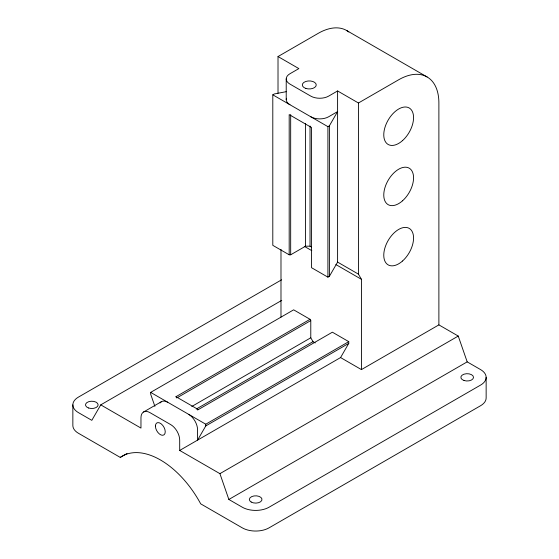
<?xml version="1.0" encoding="UTF-8"?>
<svg xmlns="http://www.w3.org/2000/svg" width="559" height="559" viewBox="0 0 559 559"><rect width="100%" height="100%" fill="white"/><g stroke="black" fill="none" stroke-linecap="round" stroke-linejoin="round"><path stroke-width="0.84" d="M281.764 300.358L100.753 404.863L91.816 420.34L78.407 412.605A18.957 10.949 0 0 1 78.407 397.121L281.617 279.8M311.524 247.05L310.035 246.191L305.57 246.191L290.673 254.792L289.185 254.792L272.799 245.331L272.799 94.827L327.909 126.648L329.398 125.789L337.594 111.597L328.657 116.761A12.64 7.295 0 0 1 310.783 116.761M100.753 404.863L140.966 428.082L140.966 417.762A12.64 7.295 60 0 1 149.91 412.605L170.761 424.644A12.64 7.295 60 0 1 179.698 440.122L179.698 450.442L340.571 357.564L348.767 343.373L348.767 341.654L205.768 424.211L205.768 425.93L197.572 440.122L197.572 429.801A12.64 7.295 60 0 0 188.635 414.324M289.185 254.792L289.185 114.609L311.524 127.508L311.524 267.691L327.909 277.152L329.398 276.293L337.594 262.101L337.594 90.956L328.657 96.12A12.64 7.295 0 0 1 310.783 96.12L289.925 84.081A12.64 7.295 0 0 1 289.925 73.76L298.862 68.596L278.012 56.557L278.012 93.234M278.012 56.557L318.232 33.337A56.878 32.841 -60 0 1 348.802 31.954M272.799 94.827L274.287 93.968L286.152 91.683M337.594 90.956L358.445 102.996L398.665 79.776A56.878 32.841 -60 0 1 438.885 102.996L438.885 324.884L361.428 369.604L340.571 357.564M154.892 406.344L150.65 394.116L150.65 392.39L293.65 309.833L310.035 319.294L310.783 320.58L310.783 337.783L313.019 341.654L315.248 342.94M143.586 411.976L161.46 401.655M176.721 397.98L175.973 396.694L310.035 319.294M177.469 397.547L310.783 320.58M191.779 406.484L310.783 337.783M196.279 409.055L313.019 341.654M197.572 410.02L332.381 332.193L348.767 341.654M72.852 404.863L72.852 425.504A18.957 10.949 0 0 0 78.407 433.246L120.262 457.409L127.054 453.489M205.768 425.93L348.767 343.373M219.918 473.662L458.247 336.064L467.184 361.862L480.593 369.604A18.957 10.949 0 0 1 480.593 385.081L269.075 507.202A18.957 10.949 0 0 1 242.264 507.202L228.855 499.466L219.918 473.662L179.698 450.442M228.855 499.466L467.184 361.862M346.671 30.521L427.104 76.96M337.594 262.101L358.445 274.141L361.428 279.304L361.428 369.604M304.292 246.316L311.81 250.656M335.868 264.547L361.428 279.304M438.885 324.884L458.247 336.064M175.973 396.694L198.319 409.593M150.65 392.39L205.768 424.211M486.148 377.346L486.148 397.987A18.957 10.949 0 0 1 480.593 405.722L269.075 527.843A18.957 10.949 0 0 1 242.264 527.843L200.702 503.848A76.625 44.238 60 0 0 120.262 457.409M358.445 102.996L358.445 274.141M329.398 125.789L329.398 276.293M327.909 126.648L327.909 277.152M310.035 126.034L310.035 246.191M305.57 123.42L305.57 246.191M290.673 114.609L290.673 254.792M286.222 78.917L286.222 99.558M280.988 249.356L280.988 317.086M289.925 104.722A12.64 7.295 0 0 1 286.418 98.293M160.042 402.976A12.64 7.295 60 0 1 167.784 402.284M305.815 88.413A6.953 4.011 0 0 0 316.24 84.94A6.953 4.011 0 0 0 305.815 81.46A6.953 4.011 0 0 0 305.815 88.413M155.416 426.105A6.953 4.011 60 0 0 162.788 435.279A6.953 4.011 60 0 0 162.788 425.448A6.953 4.011 60 0 0 155.416 426.105M251.201 502.045A6.317 3.647 0 0 0 261.773 500.41A6.317 3.647 0 0 0 254.031 495.938A6.317 3.647 0 0 0 251.201 502.045M464.026 380.504A6.317 3.647 0 0 0 473.508 377.346A6.317 3.647 0 0 0 464.026 374.181A6.317 3.647 0 0 0 464.026 380.504M88.65 408.021A6.317 3.647 0 0 0 98.132 404.863A6.317 3.647 0 0 0 88.65 401.704A6.317 3.647 0 0 0 88.65 408.021M402.522 140.609A21.067 12.165 -60 0 0 409.202 107.978A21.067 12.165 -60 0 0 384.278 130.072A21.067 12.165 -60 0 0 402.522 140.609M402.522 200.807A21.067 12.165 -60 0 0 409.202 168.175A21.067 12.165 -60 0 0 384.278 190.277A21.067 12.165 -60 0 0 402.522 200.807M402.522 261.011A21.067 12.165 -60 0 0 409.202 228.379A21.067 12.165 -60 0 0 384.278 250.474A21.067 12.165 -60 0 0 402.522 261.011"/></g></svg>
